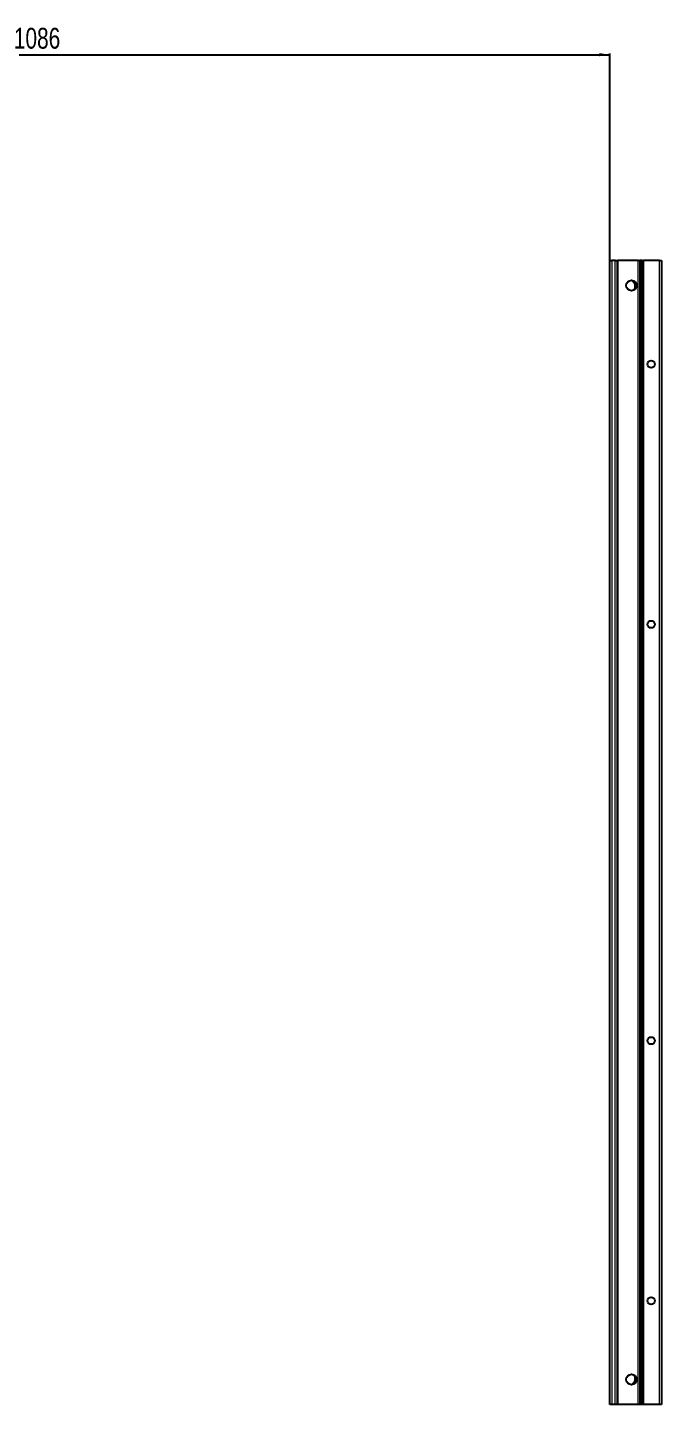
# Model space of a CAD drawing. Header units: millimetres. Extents: x -199 to 3161, y -2447 to 1507.
# Drawn here: x 1481 to 2090, y -852 to 471 of the extents above; entities that cross this region are included whole.
import ezdxf

# ---------------------------------------------------------------- set-up
doc = ezdxf.new("R2010")
doc.units = ezdxf.units.MM
doc.layers.add('FORMAT', color=7, linetype='Continuous')
doc.styles.add('SLDTEXTSTYLE0', font='TXT', dxfattribs={"width": 0.75})
doc.dimstyles.new('SLDDIMSTYLE0', dxfattribs={"dimtxt": 20, "dimasz": 10, "dimexe": 0, "dimexo": 0.0625, "dimgap": 5, "dimtad": 2, "dimdec": 1, "dimrnd": 1e-09, "dimzin": 12, "dimdsep": 46, "dimtxsty": 'SLDTEXTSTYLE0', "dimsah": 1, "dimcen": 0.09, "dimadec": 0, "dimazin": 3, "dimtfac": 1, "dimtofl": 0, "dimtmove": 0, "dimatfit": 3, "dimfxl": 0, "dimfrac": 2, "dimtolj": 1, "dimtzin": 12, "dimarcsym": 0})

# ---------------------------------------------------------------- blocks, each defined once
blk = doc.blocks.new('_D_4')
at = {"layer": 'FORMAT'}
for p, q in [((954.3, 247.2), (954.3, 446)), ((954.3, 445), (2040.3, 445)), ((2040.3, 247.2), (2040.3, 446))]:
    blk.add_line(p, q, dxfattribs=at)
for points in [[(954.3, 445), (964.3, 443.5), (964.3, 446.5)], [(2040.3, 445), (2030.3, 446.5), (2030.3, 443.5)]]:
    blk.add_solid(points, dxfattribs=at)
at = {"layer": 'FORMAT', "insert": (1467.7, 470.8), "char_height": 20, "attachment_point": 1, "style": 'SLDTEXTSTYLE0'}
blk.add_mtext('1086', dxfattribs=at)

msp = doc.modelspace()

# ---------------------------------------------------------------- linework, layer by layer
at = {"color": 7, "linetype": 'Continuous', "lineweight": 25}
for p, q in [((2040.3, -851.79), (2040.3, 247.21)), ((2040.3, 247.21), (2042.3, 247.21)), ((2045.5, 247.21), (2042.3, 247.21)), ((2045.5, 247.21), (2047.5, 247.21)), ((2047.5, 247.21), (2047.5, -851.79)), ((2047.5, 247.21), (2048.15, 247.21)), ((2067.55, 247.21), (2048.15, 247.21)), ((2067.55, 247.21), (2068.97, 247.21)), ((2070.17, 247.21), (2068.97, 247.21)), ((2070.17, -851.79), (2070.17, 247.21)), ((2070.21, 247.21), (2070.17, 247.21)), ((2070.21, -851.79), (2070.21, 247.21)), ((2071.42, 247.21), (2070.21, 247.21)), ((2071.42, 247.21), (2072, 247.21)), ((2072, 247.21), (2072, 223.46)), ((2072, 247.21), (2072.65, 247.21)), ((2088, 247.21), (2072.65, 247.21)), ((2088, 247.21), (2090, 247.21)), ((2090, 247.21), (2090, -851.79)), ((2061.95, 228.14), (2061.95, 227.73)), ((2072, 223.46), (2071.94, 223.35)), ((2071.94, 223.35), (2071.94, 222.06)), ((2071.94, 222.06), (2072, 221.96)), ((2072, 221.96), (2072, 223.46)), ((2072, 221.96), (2072, 173.46)), ((2072, 173.46), (2071.94, 173.35)), ((2071.94, 173.35), (2071.94, 172.06)), ((2071.94, 172.06), (2072, 171.96)), ((2072, 171.96), (2072, 173.46)), ((2072, 171.96), (2072, 123.46)), ((2072, 123.46), (2071.94, 123.35)), ((2071.94, 123.35), (2071.94, 122.06)), ((2071.94, 122.06), (2072, 121.96)), ((2072, 121.96), (2072, 123.46)), ((2072, 121.96), (2072, 73.46)), ((2072, 73.46), (2071.94, 73.35)), ((2071.94, 73.35), (2071.94, 72.06)), ((2071.94, 72.06), (2072, 71.96)), ((2072, 71.96), (2072, 73.46)), ((2072, 71.96), (2072, 23.46)), ((2072, 23.46), (2071.94, 23.35)), ((2071.94, 23.35), (2071.94, 22.06)), ((2071.94, 22.06), (2072, 21.96)), ((2072, 21.96), (2072, 23.46)), ((2072, 21.96), (2072, -26.54)), ((2072, -26.54), (2071.94, -26.65)), ((2071.94, -26.65), (2071.94, -27.94)), ((2071.94, -27.94), (2072, -28.04)), ((2072, -28.04), (2072, -26.54)), ((2072, -28.04), (2072, -76.54)), ((2072, -76.54), (2071.94, -76.65)), ((2071.94, -76.65), (2071.94, -77.94)), ((2071.94, -77.94), (2072, -78.04)), ((2072, -78.04), (2072, -76.54)), ((2072, -78.04), (2072, -126.54)), ((2072, -126.54), (2071.94, -126.65)), ((2071.94, -126.65), (2071.94, -127.94)), ((2071.94, -127.94), (2072, -128.04)), ((2072, -128.04), (2072, -126.54)), ((2072, -128.04), (2072, -176.54)), ((2072, -176.54), (2071.94, -176.65)), ((2071.94, -176.65), (2071.94, -177.94)), ((2071.94, -177.94), (2072, -178.04)), ((2072, -178.04), (2072, -176.54)), ((2072, -178.04), (2072, -226.54)), ((2072, -226.54), (2071.94, -226.65)), ((2071.94, -226.65), (2071.94, -227.94)), ((2071.94, -227.94), (2072, -228.04)), ((2072, -228.04), (2072, -226.54)), ((2072, -228.04), (2072, -276.54)), ((2072, -276.54), (2071.94, -276.65)), ((2071.94, -276.65), (2071.94, -277.94)), ((2072, -278.04), (2072, -276.54)), ((2071.94, -277.94), (2072, -278.04)), ((2072, -278.04), (2072, -326.54)), ((2072, -326.54), (2071.94, -326.65)), ((2071.94, -326.65), (2071.94, -327.94)), ((2071.94, -327.94), (2072, -328.04)), ((2072, -328.04), (2072, -326.54)), ((2072, -328.04), (2072, -376.54)), ((2072, -376.54), (2071.94, -376.65)), ((2071.94, -376.65), (2071.94, -377.94)), ((2071.94, -377.94), (2072, -378.04)), ((2072, -378.04), (2072, -376.54)), ((2072, -378.04), (2072, -426.54)), ((2072, -426.54), (2071.94, -426.65)), ((2071.94, -426.65), (2071.94, -427.94)), ((2071.94, -427.94), (2072, -428.04)), ((2072, -428.04), (2072, -426.54)), ((2072, -428.04), (2072, -476.54)), ((2072, -476.54), (2071.94, -476.65)), ((2071.94, -476.65), (2071.94, -477.94)), ((2071.94, -477.94), (2072, -478.04)), ((2072, -478.04), (2072, -476.54)), ((2072, -478.04), (2072, -526.54)), ((2072, -526.54), (2071.94, -526.65)), ((2071.94, -526.65), (2071.94, -527.94)), ((2071.94, -527.94), (2072, -528.04)), ((2072, -528.04), (2072, -526.54)), ((2072, -528.04), (2072, -576.54)), ((2072, -576.54), (2071.94, -576.65)), ((2071.94, -576.65), (2071.94, -577.94)), ((2071.94, -577.94), (2072, -578.04)), ((2072, -578.04), (2072, -576.54)), ((2072, -578.04), (2072, -626.54)), ((2072, -626.54), (2071.94, -626.65)), ((2071.94, -626.65), (2071.94, -627.94)), ((2071.94, -627.94), (2072, -628.04)), ((2072, -628.04), (2072, -626.54)), ((2072, -628.04), (2072, -676.54)), ((2072, -676.54), (2071.94, -676.65)), ((2071.94, -676.65), (2071.94, -677.94)), ((2071.94, -677.94), (2072, -678.04)), ((2072, -678.04), (2072, -676.54)), ((2072, -678.04), (2072, -726.54)), ((2072, -726.54), (2071.94, -726.65)), ((2071.94, -726.65), (2071.94, -727.94)), ((2072, -728.04), (2072, -726.54)), ((2071.94, -727.94), (2072, -728.04)), ((2072, -728.04), (2072, -776.54)), ((2072, -776.54), (2071.94, -776.65)), ((2071.94, -776.65), (2071.94, -777.94)), ((2071.94, -777.94), (2072, -778.04)), ((2072, -778.04), (2072, -776.54)), ((2072, -778.04), (2072, -826.54)), ((2061.95, -832.32), (2061.95, -832.73)), ((2072, -826.54), (2071.94, -826.65)), ((2071.94, -826.65), (2071.94, -827.94)), ((2071.94, -827.94), (2072, -828.04)), ((2072, -828.04), (2072, -826.54)), ((2072, -828.04), (2072, -851.79)), ((2042.3, -851.79), (2040.3, -851.79)), ((2045.5, -851.79), (2042.3, -851.79)), ((2047.5, -851.79), (2045.5, -851.79)), ((2048.15, -851.79), (2047.5, -851.79)), ((2067.55, -851.79), (2048.15, -851.79)), ((2068.97, -851.79), (2067.55, -851.79)), ((2070.17, -851.79), (2068.97, -851.79)), ((2070.21, -851.79), (2070.17, -851.79)), ((2071.42, -851.79), (2070.21, -851.79)), ((2072, -851.79), (2071.42, -851.79)), ((2072.65, -851.79), (2072, -851.79)), ((2088, -851.79), (2072.65, -851.79)), ((2090, -851.79), (2088, -851.79))]:
    msp.add_line(p, q, dxfattribs=at)
at = {"color": 8, "linetype": 'Continuous', "lineweight": 18}
for p, q in [((2042.3, 247.21), (2042.3, -851.79)), ((2045.5, -851.79), (2045.5, 247.21)), ((2048.15, 247.21), (2048.15, -851.79)), ((2067.55, -851.79), (2067.55, 247.21)), ((2068.97, 247.21), (2068.97, -851.79)), ((2071.42, -851.79), (2071.42, 247.21)), ((2072.65, 247.21), (2072.65, -851.79)), ((2088, -851.79), (2088, 247.21))]:
    msp.add_line(p, q, dxfattribs=at)
at = {"color": 7, "linetype": 'Continuous', "lineweight": 25}
for centre, radius in [((2061.15, 223.21), 5), ((2080.1, 147.71), 3.5), ((2080.1, -102.29), 3.5), ((2080.1, -502.29), 3.5), ((2080.1, -752.29), 3.5), ((2061.15, -827.79), 5)]:
    msp.add_circle(centre, radius, dxfattribs=at)
for centre, radius, start, end in [((2062.45, 227.73), 0.5, 180, 240.85926), ((2059.65, 222.71), 5.25, 306.18906, 60.85926), ((2062.45, -832.32), 0.5, 119.14074, 180), ((2059.65, -827.29), 5.25, 299.14074, 53.81074)]:
    msp.add_arc(centre, radius, start, end, dxfattribs=at)

# ---------------------------------------------------------------- dimensions: what is measured, and where the dimension line sits
at = {"layer": 'FORMAT'}
dim = msp.add_linear_dim(base=(2040.3, 445), p1=(954.3, 247.21), p2=(2040.3, 247.21), angle=0, dimstyle='SLDDIMSTYLE0', dxfattribs=at)
dim.commit()
dim.dimension.update_dxf_attribs({"geometry": '_D_4', "text_midpoint": (1497.3, 445), "dimtype": 160})

doc.saveas('drawing.dxf')
